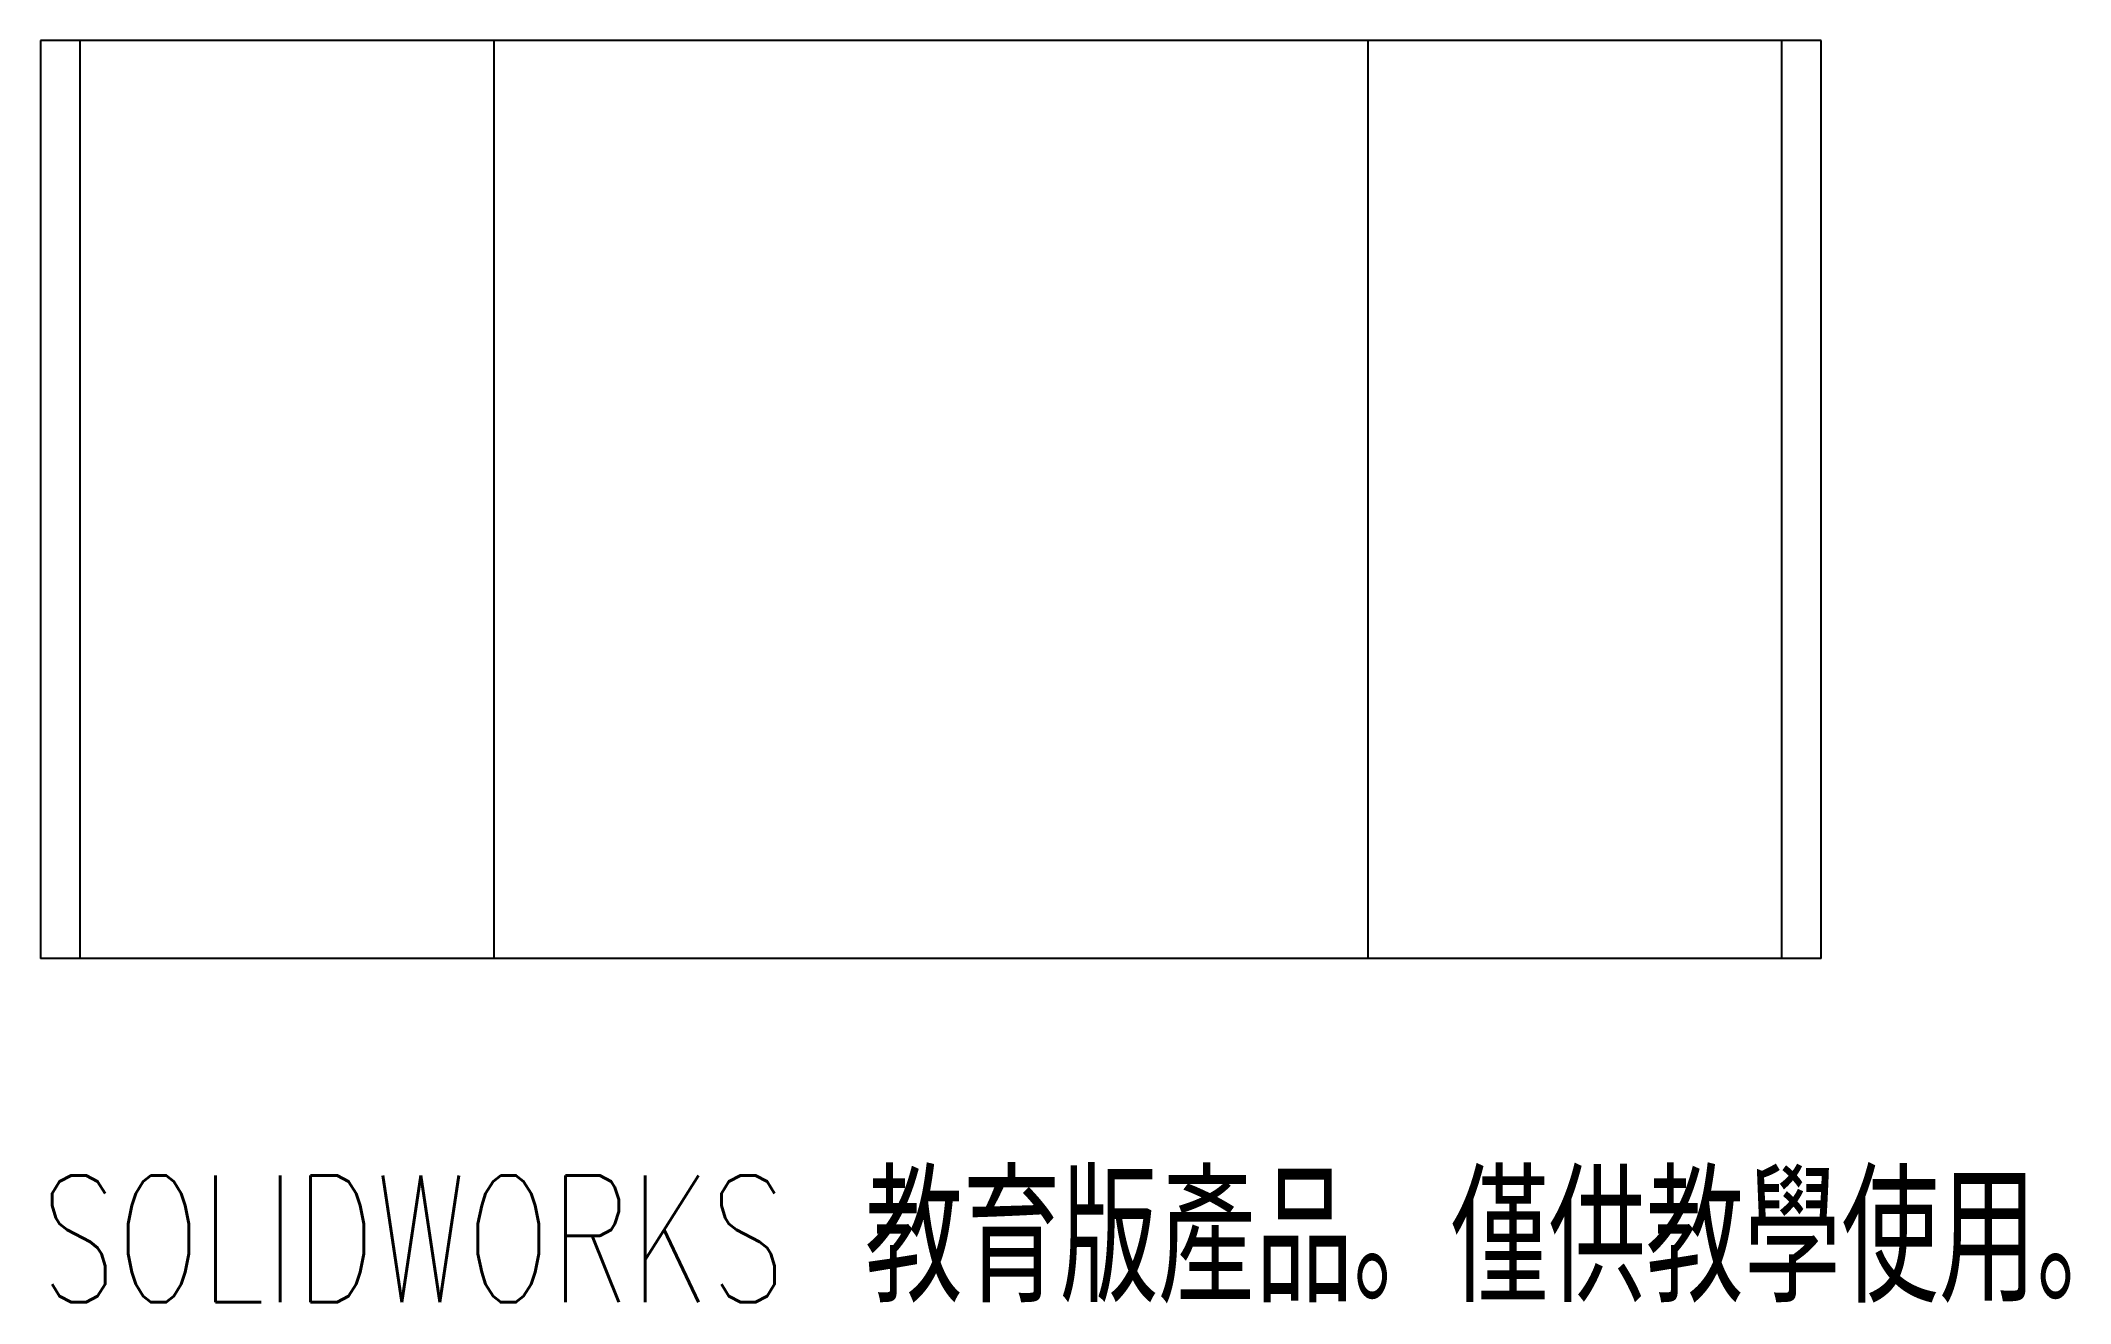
# Paper-space layout '_後視' of a CAD drawing. Header units: millimetres. Extents: x -58.9 to 18.4, y -13.2 to 35.
import ezdxf

# ---------------------------------------------------------------- set-up
doc = ezdxf.new("R2010")
doc.units = ezdxf.units.MM
doc.styles.add('SLDTEXTSTYLE0', font='TXT', dxfattribs={"width": 0.7, "bigfont": 'bigfont'})

psp = doc.layouts.new('_後視')

# ---------------------------------------------------------------- linework, layer by layer
at = {"color": 7, "linetype": 'Continuous', "lineweight": 25}
for p, q in [((-58.943, 35), (-58.943, 0)), ((8.943, 35), (-58.943, 35)), ((-57.443, 35), (-57.443, 0)), ((-41.667, 35), (-41.667, 0)), ((-8.333, 35), (-8.333, 0)), ((7.443, 0), (7.443, 35)), ((8.943, 0), (8.943, 35)), ((8.943, 0), (-58.943, 0))]:
    psp.add_line(p, q, dxfattribs=at)

# ---------------------------------------------------------------- texts
at = {"color": 7, "linetype": 'Continuous', "insert": (-58.943, -8.27), "char_height": 4.83362, "attachment_point": 1, "style": 'SLDTEXTSTYLE0'}
psp.add_mtext('SOLIDWORKS 教育版產品。僅供教學使用。', dxfattribs=at)

doc.saveas('drawing.dxf')
